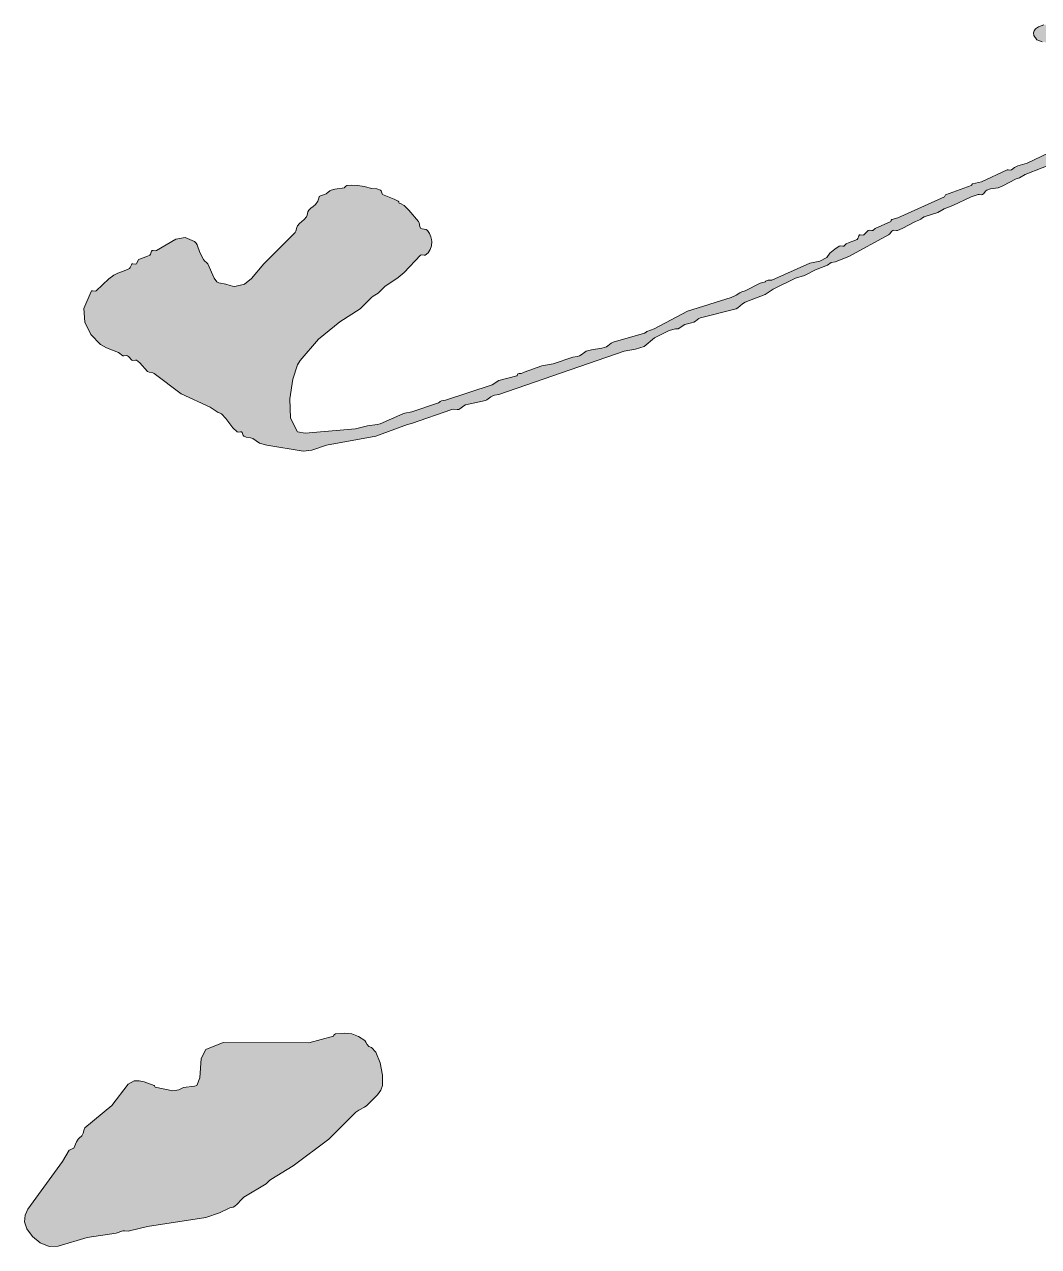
# Model space of a CAD drawing. Header units: inches. Extents: x -493 to 494, y -382 to 902.
# Drawn here: x -180.9 to -133, y 373.3 to 431.2 of the extents above; entities that cross this region are included whole.
import ezdxf

# ---------------------------------------------------------------- set-up
doc = ezdxf.new("R2010")
doc.units = ezdxf.units.IN
doc.header["$MEASUREMENT"] = 0
doc.layers.add('Layer 1', color=7, linetype='Continuous')

msp = doc.modelspace()

# ---------------------------------------------------------------- hatches: boundary and pattern name
at = {"layer": 'Layer 1', "true_color": 0xffffff}
msp.add_hatch(color=7, dxfattribs=at).paths.add_polyline_path([(-142.938, 419.766), (-142.763, 419.888), (-142.559, 419.928), (-141.897, 420.194), (-140.053, 421.199), (-140.007, 421.239), (-139.895, 421.37), (-139.841, 421.411), (-139.792, 421.419), (-139.681, 421.408), (-139.629, 421.411), (-139.398, 421.502), (-138.782, 421.834), (-138.624, 421.887), (-138.522, 421.942), (-138.445, 421.997), (-138.359, 422.046), (-137.724, 422.258), (-137.422, 422.429), (-137.005, 422.581), (-136.135, 422.999), (-135.818, 423.105), (-135.767, 423.108), (-135.655, 423.097), (-135.606, 423.105), (-135.56, 423.144), (-135.447, 423.276), (-135.394, 423.317), (-135.226, 423.37), (-134.865, 423.423), (-134.64, 423.512), (-134.018, 423.846), (-133.859, 423.898), (-133.594, 424.058), (-131.987, 424.678), (-131.534, 424.937), (-131.371, 425.011), (-131.213, 425.063), (-131.111, 425.12), (-131.032, 425.175), (-130.947, 425.223), (-130.898, 425.231), (-130.787, 425.22), (-130.735, 425.223), (-130.687, 425.246), (-130.663, 425.278), (-130.648, 425.31), (-130.629, 425.329), (-129.147, 425.752), (-129.1, 425.776), (-129.074, 425.809), (-129.06, 425.839), (-129.042, 425.858), (-126.818, 426.599), (-126.657, 426.679), (-126.289, 426.917), (-125.054, 427.456), (-124.466, 427.849), (-124.277, 428.293), (-124.362, 428.473), (-124.501, 428.6), (-124.66, 428.679), (-124.806, 428.717), (-124.911, 428.72), (-125.128, 428.704), (-125.229, 428.717), (-126.395, 429.034), (-126.921, 429.102), (-127.756, 429.125), (-128.088, 429.246), (-128.257, 429.379), (-128.618, 429.775), (-128.662, 429.786), (-128.781, 429.771), (-128.83, 429.775), (-128.876, 429.822), (-128.914, 429.892), (-128.962, 429.956), (-129.042, 429.987), (-129.168, 430.023), (-129.362, 430.164), (-129.523, 430.215), (-129.542, 430.245), (-129.549, 430.279), (-129.571, 430.305), (-130.312, 430.517), (-130.316, 430.534), (-130.31, 430.602), (-130.312, 430.623), (-130.351, 430.633), (-130.478, 430.618), (-130.524, 430.623), (-130.571, 430.666), (-130.68, 430.795), (-130.735, 430.834), (-130.836, 430.849), (-131.056, 430.828), (-131.159, 430.834), (-131.409, 431.008), (-131.477, 431.046), (-131.887, 431.12), (-132.322, 431.153), (-132.705, 431.133), (-132.959, 431.046), (-133.094, 430.938), (-133.169, 430.851), (-133.193, 430.755), (-133.171, 430.623), (-133.034, 430.418), (-132.787, 430.333), (-132.006, 430.199), (-130.735, 429.775), (-129.494, 429.151), (-128.98, 428.77), (-128.724, 428.399), (-128.83, 427.976), (-128.846, 427.96), (-128.875, 427.939), (-128.909, 427.911), (-128.936, 427.87), (-129.027, 427.67), (-129.042, 427.658), (-129.013, 427.421), (-128.934, 427.232), (-128.854, 427.097), (-128.83, 427.022), (-128.911, 427.033), (-129.334, 426.964), (-129.465, 426.917), (-129.562, 426.744), (-129.541, 426.369), (-129.677, 426.176), (-129.763, 426.141), (-130.1, 426.07), (-131.053, 425.752), (-133.488, 424.587), (-133.938, 424.457), (-134.096, 424.388), (-134.229, 424.27), (-134.268, 424.259), (-134.396, 424.272), (-134.441, 424.27), (-135.655, 423.714), (-136.086, 423.618), (-136.107, 423.585), (-136.116, 423.551), (-136.135, 423.528), (-137.358, 423.089), (-137.377, 423.059), (-137.384, 423.025), (-137.406, 422.999), (-139.617, 422.01), (-139.899, 421.925), (-139.918, 421.895), (-139.925, 421.861), (-139.947, 421.834), (-140.687, 421.5), (-140.794, 421.411), (-140.833, 421.4), (-140.96, 421.414), (-141.006, 421.411), (-141.049, 421.376), (-141.218, 421.199), (-141.258, 421.188), (-141.385, 421.206), (-141.43, 421.199), (-141.459, 421.154), (-141.5, 421.029), (-141.535, 420.987), (-141.739, 420.896), (-141.908, 420.838), (-142.049, 420.776), (-142.17, 420.67), (-142.21, 420.659), (-142.337, 420.675), (-142.382, 420.67), (-142.596, 420.53), (-142.825, 420.34), (-142.966, 420.129), (-143.297, 419.953), (-143.766, 419.859), (-145.573, 419.062), (-145.745, 419.053), (-145.876, 419.006), (-145.876, 418.976), (-146.121, 418.917), (-146.83, 418.552), (-146.99, 418.501), (-147.089, 418.449), (-147.253, 418.34), (-147.493, 418.233), (-149.562, 417.588), (-151.141, 416.75), (-151.479, 416.629), (-151.515, 416.594), (-151.594, 416.541), (-153.076, 416.117), (-153.164, 416.068), (-153.32, 415.946), (-153.394, 415.905), (-153.614, 415.846), (-154.101, 415.761), (-154.347, 415.693), (-154.412, 415.655), (-154.582, 415.527), (-154.665, 415.481), (-154.777, 415.445), (-154.976, 415.406), (-155.914, 415.098), (-156.451, 415.011), (-157.285, 414.706), (-157.351, 414.674), (-157.422, 414.648), (-157.523, 414.635), (-157.58, 414.618), (-157.602, 414.585), (-157.611, 414.551), (-157.629, 414.529), (-158.476, 414.317), (-158.794, 414.105), (-161.01, 413.378), (-161.124, 413.364), (-161.201, 413.347), (-161.253, 413.315), (-161.294, 413.282), (-161.335, 413.258), (-162.605, 412.834), (-162.937, 412.759), (-163.029, 412.729), (-164.102, 412.266), (-164.242, 412.222), (-164.701, 412.158), (-165.261, 412.022), (-167.641, 411.813), (-168.005, 411.882), (-168.333, 412.521), (-168.37, 413.443), (-168.224, 414.379), (-168.005, 415.058), (-167.882, 415.262), (-167.013, 416.265), (-165.997, 417.083), (-165.041, 417.705), (-164.512, 418.234), (-164.434, 418.292), (-164.271, 418.39), (-164.194, 418.446), (-163.876, 418.764), (-163.241, 419.188), (-162.967, 419.422), (-162.182, 420.246), (-162.141, 420.257), (-162.018, 420.242), (-161.97, 420.246), (-161.834, 420.348), (-161.735, 420.5), (-161.675, 420.685), (-161.653, 420.881), (-161.664, 420.977), (-161.7, 421.109), (-161.765, 421.261), (-161.864, 421.411), (-161.928, 421.445), (-162.114, 421.48), (-162.182, 421.517), (-162.219, 421.589), (-162.255, 421.764), (-162.288, 421.834), (-162.742, 422.365), (-162.968, 422.587), (-163.135, 422.682), (-163.195, 422.695), (-163.212, 422.723), (-163.217, 422.756), (-163.241, 422.787), (-163.436, 422.893), (-163.982, 423.105), (-164.009, 423.144), (-164.056, 423.276), (-164.088, 423.317), (-164.253, 423.375), (-164.496, 423.395), (-164.853, 423.485), (-165.146, 423.529), (-165.441, 423.546), (-165.676, 423.528), (-165.718, 423.507), (-165.754, 423.471), (-165.777, 423.437), (-165.782, 423.423), (-166.234, 423.368), (-166.417, 423.317), (-166.483, 423.276), (-166.647, 423.146), (-166.735, 423.105), (-166.917, 423.053), (-166.979, 423.007), (-167, 422.931), (-167.053, 422.787), (-167.155, 422.639), (-167.27, 422.537), (-167.382, 422.455), (-167.476, 422.364), (-167.512, 422.29), (-167.545, 422.125), (-167.582, 422.046), (-167.687, 421.928), (-167.909, 421.733), (-168.005, 421.623), (-168.042, 421.544), (-168.08, 421.376), (-168.111, 421.305), (-169.594, 419.823), (-170.175, 419.127), (-170.511, 418.872), (-170.97, 418.764), (-171.087, 418.772), (-171.188, 418.797), (-171.394, 418.87), (-171.725, 418.937), (-171.817, 418.976), (-171.952, 419.144), (-172.241, 419.823), (-172.292, 419.876), (-172.402, 419.968), (-172.453, 420.034), (-172.63, 420.36), (-172.747, 420.722), (-172.8, 420.807), (-172.876, 420.881), (-173.327, 421.081), (-173.769, 421.001), (-174.676, 420.458), (-174.723, 420.448), (-174.838, 420.464), (-174.888, 420.458), (-174.913, 420.422), (-174.966, 420.288), (-174.994, 420.246), (-175.129, 420.17), (-175.523, 420.034), (-175.548, 419.999), (-175.601, 419.865), (-175.629, 419.823), (-175.675, 419.812), (-175.792, 419.829), (-175.841, 419.823), (-175.866, 419.786), (-175.917, 419.653), (-175.947, 419.611), (-176.121, 419.526), (-176.508, 419.383), (-176.688, 419.293), (-176.925, 419.117), (-177.535, 418.552), (-177.579, 418.541), (-177.698, 418.557), (-177.747, 418.552), (-177.768, 418.519), (-178.12, 417.712), (-178.071, 417.07), (-177.781, 416.481), (-177.323, 416.011), (-177.047, 415.858), (-176.467, 415.632), (-176.264, 415.481), (-176.226, 415.471), (-176.099, 415.485), (-176.053, 415.481), (-176.008, 415.446), (-175.841, 415.27), (-175.802, 415.259), (-175.675, 415.275), (-175.629, 415.27), (-175.469, 415.143), (-175.1, 414.74), (-175.023, 414.704), (-174.853, 414.667), (-174.782, 414.635), (-173.511, 413.682), (-172.139, 413.043), (-171.766, 412.799), (-171.664, 412.764), (-171.605, 412.729), (-171.392, 412.514), (-171.06, 412.069), (-170.864, 411.882), (-170.819, 411.871), (-170.701, 411.887), (-170.653, 411.882), (-170.626, 411.845), (-170.577, 411.711), (-170.547, 411.67), (-170.44, 411.63), (-170.229, 411.601), (-170.123, 411.564), (-169.806, 411.352), (-169.464, 411.249), (-167.735, 410.962), (-167.333, 411.021), (-166.629, 411.246), (-164.3, 411.67), (-162.811, 412.235), (-162.611, 412.274), (-160.7, 412.94), (-160.623, 412.949), (-160.459, 412.933), (-160.382, 412.94), (-160.321, 412.977), (-160.134, 413.113), (-160.064, 413.152), (-159.111, 413.364), (-159.047, 413.401), (-158.865, 413.534), (-158.794, 413.576), (-158.682, 413.612), (-158.481, 413.648), (-152.56, 415.704), (-152.018, 415.799), (-151.611, 415.911), (-151.125, 416.328), (-150.422, 416.672), (-150.127, 416.75), (-150.006, 416.752), (-149.688, 416.964), (-149.375, 417.034), (-149.265, 417.07), (-149.177, 417.118), (-149.021, 417.24), (-148.947, 417.281), (-147.253, 417.705), (-147.182, 417.753), (-146.961, 417.938), (-146.83, 418.022), (-145.893, 418.377), (-145.511, 418.627), (-144.453, 419.156), (-144.031, 419.281), (-143.5, 419.547)])
h = msp.add_hatch(color=7, dxfattribs=at)
edge = h.paths.add_edge_path()
edge.add_spline(control_points=[(-166.312, 383.294), (-166.312, 383.294), (-166.307, 383.309), (-166.307, 383.309), (-166.307, 383.309), (-166.285, 383.342), (-166.285, 383.342), (-166.285, 383.342), (-166.25, 383.378), (-166.25, 383.378), (-166.25, 383.378), (-166.206, 383.399), (-166.206, 383.399), (-166.206, 383.399), (-165.787, 383.436), (-165.787, 383.436), (-165.787, 383.436), (-165.434, 383.398), (-165.434, 383.398), (-165.434, 383.398), (-165.123, 383.281), (-165.123, 383.281), (-165.123, 383.281), (-164.829, 383.082), (-164.829, 383.082), (-164.829, 383.082), (-164.771, 383.002), (-164.771, 383.002), (-164.771, 383.002), (-164.714, 382.899), (-164.714, 382.899), (-164.714, 382.899), (-164.636, 382.808), (-164.636, 382.808), (-164.636, 382.808), (-164.512, 382.764), (-164.512, 382.764), (-164.512, 382.764), (-164.296, 382.543), (-164.296, 382.543), (-164.296, 382.543), (-164.104, 382.035), (-164.104, 382.035), (-164.104, 382.035), (-163.984, 381.442), (-163.984, 381.442), (-163.984, 381.442), (-163.982, 380.964), (-163.982, 380.964), (-163.982, 380.964), (-164.068, 380.744), (-164.068, 380.744), (-164.068, 380.744), (-164.229, 380.514), (-164.229, 380.514), (-164.229, 380.514), (-164.723, 380.011), (-164.723, 380.011), (-164.723, 380.011), (-164.84, 379.928), (-164.84, 379.928), (-164.84, 379.928), (-165.113, 379.79), (-165.113, 379.79), (-165.113, 379.79), (-165.253, 379.694), (-165.253, 379.694), (-165.253, 379.694), (-166.523, 378.423), (-166.523, 378.423), (-166.523, 378.423), (-168.217, 377.153), (-168.217, 377.153), (-168.217, 377.153), (-169.276, 376.518), (-169.276, 376.518), (-169.276, 376.518), (-169.339, 376.467), (-169.339, 376.467), (-169.339, 376.467), (-169.437, 376.352), (-169.437, 376.352), (-169.437, 376.352), (-169.488, 376.306), (-169.488, 376.306), (-169.488, 376.306), (-170.547, 375.67), (-170.547, 375.67), (-170.547, 375.67), (-170.662, 375.57), (-170.662, 375.57), (-170.662, 375.57), (-170.865, 375.339), (-170.865, 375.339), (-170.865, 375.339), (-170.97, 375.247), (-170.97, 375.247), (-170.97, 375.247), (-171.043, 375.212), (-171.043, 375.212), (-171.043, 375.212), (-171.201, 375.175), (-171.201, 375.175), (-171.201, 375.175), (-171.697, 374.938), (-171.697, 374.938), (-171.697, 374.938), (-172.347, 374.717), (-172.347, 374.717), (-172.347, 374.717), (-175.1, 374.294), (-175.1, 374.294), (-175.1, 374.294), (-175.947, 374.082), (-175.947, 374.082), (-175.947, 374.082), (-176.024, 374.076), (-176.024, 374.076), (-176.024, 374.076), (-176.188, 374.091), (-176.188, 374.091), (-176.188, 374.091), (-176.264, 374.082), (-176.264, 374.082), (-176.264, 374.082), (-176.582, 373.976), (-176.582, 373.976), (-176.582, 373.976), (-177.958, 373.765), (-177.958, 373.765), (-177.958, 373.765), (-179.334, 373.355), (-179.334, 373.355), (-179.334, 373.355), (-179.758, 373.341), (-179.758, 373.341), (-179.758, 373.341), (-180.184, 373.51), (-180.184, 373.51), (-180.184, 373.51), (-180.548, 373.817), (-180.548, 373.817), (-180.548, 373.817), (-180.81, 374.177), (-180.81, 374.177), (-180.81, 374.177), (-180.923, 374.506), (-180.923, 374.506), (-180.923, 374.506), (-180.894, 374.819), (-180.894, 374.819), (-180.894, 374.819), (-180.761, 375.113), (-180.761, 375.113), (-180.761, 375.113), (-179.123, 377.364), (-179.123, 377.364), (-179.123, 377.364), (-178.806, 377.894), (-178.806, 377.894), (-178.806, 377.894), (-178.764, 377.921), (-178.764, 377.921), (-178.764, 377.921), (-178.629, 377.975), (-178.629, 377.975), (-178.629, 377.975), (-178.594, 378), (-178.594, 378), (-178.594, 378), (-178.46, 378.301), (-178.46, 378.301), (-178.46, 378.301), (-178.382, 378.423), (-178.382, 378.423), (-178.382, 378.423), (-178.334, 378.476), (-178.334, 378.476), (-178.334, 378.476), (-178.213, 378.585), (-178.213, 378.585), (-178.213, 378.585), (-178.17, 378.635), (-178.17, 378.635), (-178.17, 378.635), (-178.146, 378.702), (-178.146, 378.702), (-178.146, 378.702), (-178.099, 378.885), (-178.099, 378.885), (-178.099, 378.885), (-178.064, 378.953), (-178.064, 378.953), (-178.064, 378.953), (-176.794, 380.011), (-176.794, 380.011), (-176.794, 380.011), (-176.012, 381.018), (-176.012, 381.018), (-176.012, 381.018), (-175.735, 381.176), (-175.735, 381.176), (-175.735, 381.176), (-175.501, 381.188), (-175.501, 381.188), (-175.501, 381.188), (-175.267, 381.138), (-175.267, 381.138), (-175.267, 381.138), (-174.782, 380.964), (-174.782, 380.964), (-174.782, 380.964), (-174.765, 380.943), (-174.765, 380.943), (-174.765, 380.943), (-174.754, 380.909), (-174.754, 380.909), (-174.754, 380.909), (-174.732, 380.875), (-174.732, 380.875), (-174.732, 380.875), (-173.898, 380.706), (-173.898, 380.706), (-173.898, 380.706), (-173.617, 380.752), (-173.617, 380.752), (-173.617, 380.752), (-173.405, 380.858), (-173.405, 380.858), (-173.405, 380.858), (-172.872, 380.925), (-172.872, 380.925), (-172.872, 380.925), (-172.77, 380.964), (-172.77, 380.964), (-172.77, 380.964), (-172.625, 381.317), (-172.625, 381.317), (-172.625, 381.317), (-172.559, 382.244), (-172.559, 382.244), (-172.559, 382.244), (-172.347, 382.658), (-172.347, 382.658), (-172.347, 382.658), (-171.525, 382.987), (-171.525, 382.987), (-171.525, 382.987), (-167.476, 382.976), (-167.476, 382.976), (-167.476, 382.976), (-166.312, 383.294), (-166.312, 383.294), (-166.312, 383.294), (-166.312, 383.294), (-166.312, 383.294), (-166.312, 383.294), (-166.312, 383.294), (-166.312, 383.294)], knot_values=[0, 0, 0, 0, 1, 1, 1, 2, 2, 2, 3, 3, 3, 4, 4, 4, 5, 5, 5, 6, 6, 6, 7, 7, 7, 8, 8, 8, 9, 9, 9, 10, 10, 10, 11, 11, 11, 12, 12, 12, 13, 13, 13, 14, 14, 14, 15, 15, 15, 16, 16, 16, 17, 17, 17, 18, 18, 18, 19, 19, 19, 20, 20, 20, 21, 21, 21, 22, 22, 22, 23, 23, 23, 24, 24, 24, 25, 25, 25, 26, 26, 26, 27, 27, 27, 28, 28, 28, 29, 29, 29, 30, 30, 30, 31, 31, 31, 32, 32, 32, 33, 33, 33, 34, 34, 34, 35, 35, 35, 36, 36, 36, 37, 37, 37, 38, 38, 38, 39, 39, 39, 40, 40, 40, 41, 41, 41, 42, 42, 42, 43, 43, 43, 44, 44, 44, 45, 45, 45, 46, 46, 46, 47, 47, 47, 48, 48, 48, 49, 49, 49, 50, 50, 50, 51, 51, 51, 52, 52, 52, 53, 53, 53, 54, 54, 54, 55, 55, 55, 56, 56, 56, 57, 57, 57, 58, 58, 58, 59, 59, 59, 60, 60, 60, 61, 61, 61, 62, 62, 62, 63, 63, 63, 64, 64, 64, 65, 65, 65, 66, 66, 66, 67, 67, 67, 68, 68, 68, 69, 69, 69, 70, 70, 70, 71, 71, 71, 72, 72, 72, 73, 73, 73, 74, 74, 74, 75, 75, 75, 76, 76, 76, 77, 77, 77, 78, 78, 78, 79, 79, 79, 80, 80, 80, 81, 81, 81, 82, 82, 82, 83, 83, 83, 84, 84, 84, 85, 85, 85, 86, 86, 86, 86], degree=3, periodic=1)

# ---------------------------------------------------------------- linework, layer by layer
at = {"layer": 'Layer 1', "lineweight": 0}
for points in [[(-132.705, 431.133), (-132.959, 431.046), (-132.959, 431.046), (-133.094, 430.938), (-133.169, 430.851), (-133.193, 430.755), (-133.171, 430.623), (-133.034, 430.418), (-132.787, 430.333)], [(-131.053, 425.752), (-133.488, 424.587), (-133.938, 424.457), (-134.096, 424.388), (-134.229, 424.27), (-134.268, 424.259), (-134.396, 424.272), (-134.441, 424.27), (-135.655, 423.714), (-136.086, 423.618), (-136.107, 423.585), (-136.116, 423.551), (-136.135, 423.528), (-137.358, 423.089), (-137.377, 423.059), (-137.384, 423.025), (-137.406, 422.999), (-139.617, 422.01), (-139.899, 421.925), (-139.918, 421.895), (-139.925, 421.861), (-139.947, 421.834), (-140.687, 421.5), (-140.794, 421.411), (-140.833, 421.4), (-140.96, 421.414), (-141.006, 421.411), (-141.049, 421.376), (-141.218, 421.199), (-141.258, 421.188), (-141.385, 421.206), (-141.43, 421.199), (-141.459, 421.154), (-141.5, 421.029), (-141.535, 420.987), (-141.739, 420.896), (-141.908, 420.838), (-142.049, 420.776), (-142.17, 420.67), (-142.21, 420.659), (-142.337, 420.675), (-142.382, 420.67), (-142.596, 420.53), (-142.825, 420.34), (-142.966, 420.129), (-143.297, 419.953), (-143.766, 419.859), (-145.573, 419.062), (-145.745, 419.053), (-145.876, 419.006), (-145.876, 418.976), (-145.876, 418.976), (-146.121, 418.917), (-146.83, 418.552), (-146.99, 418.501), (-147.089, 418.449), (-147.253, 418.34), (-147.493, 418.233), (-149.562, 417.588), (-151.141, 416.75), (-151.479, 416.629), (-151.515, 416.594), (-151.594, 416.541), (-153.076, 416.117), (-153.164, 416.068), (-153.32, 415.946), (-153.394, 415.905), (-153.614, 415.846), (-154.101, 415.761), (-154.347, 415.693), (-154.412, 415.655), (-154.582, 415.527), (-154.665, 415.481), (-154.777, 415.445), (-154.976, 415.406), (-155.914, 415.098), (-156.451, 415.011), (-157.285, 414.706), (-157.351, 414.674), (-157.422, 414.648), (-157.523, 414.635), (-157.58, 414.618), (-157.602, 414.585), (-157.611, 414.551), (-157.629, 414.529), (-158.476, 414.317), (-158.794, 414.105), (-161.01, 413.378), (-161.124, 413.364), (-161.201, 413.347), (-161.253, 413.315), (-161.294, 413.282), (-161.335, 413.258), (-162.605, 412.834), (-162.937, 412.759), (-163.029, 412.729), (-164.102, 412.266), (-164.242, 412.222), (-164.701, 412.158), (-165.261, 412.022), (-167.641, 411.813), (-168.005, 411.882), (-168.333, 412.521), (-168.37, 413.443), (-168.224, 414.379), (-168.005, 415.058), (-167.882, 415.262), (-167.013, 416.265), (-165.997, 417.083), (-165.041, 417.705), (-164.512, 418.234), (-164.434, 418.292), (-164.271, 418.39), (-164.194, 418.446), (-163.876, 418.764), (-163.241, 419.188), (-162.967, 419.422), (-162.182, 420.246), (-162.141, 420.257), (-162.018, 420.242), (-161.97, 420.246), (-161.834, 420.348), (-161.735, 420.5), (-161.675, 420.685), (-161.653, 420.881), (-161.664, 420.977), (-161.7, 421.109), (-161.765, 421.261), (-161.864, 421.411), (-161.928, 421.445), (-162.114, 421.48), (-162.182, 421.517), (-162.219, 421.589), (-162.255, 421.764), (-162.288, 421.834), (-162.742, 422.365), (-162.968, 422.587), (-163.135, 422.682), (-163.195, 422.695), (-163.212, 422.723), (-163.217, 422.756), (-163.241, 422.787), (-163.436, 422.893), (-163.982, 423.105), (-164.009, 423.144), (-164.056, 423.276), (-164.088, 423.317), (-164.253, 423.375), (-164.496, 423.395), (-164.853, 423.485), (-165.146, 423.529), (-165.441, 423.546), (-165.676, 423.528), (-165.718, 423.507), (-165.754, 423.471), (-165.777, 423.437), (-165.782, 423.423), (-165.782, 423.423), (-166.234, 423.368), (-166.417, 423.317), (-166.483, 423.276), (-166.647, 423.146), (-166.735, 423.105), (-166.917, 423.053), (-166.979, 423.007), (-167, 422.931), (-167.053, 422.787), (-167.155, 422.639), (-167.27, 422.537), (-167.382, 422.455), (-167.476, 422.364), (-167.512, 422.29), (-167.545, 422.125), (-167.582, 422.046), (-167.687, 421.928), (-167.909, 421.733), (-168.005, 421.623), (-168.042, 421.544), (-168.08, 421.376), (-168.111, 421.305), (-169.594, 419.823), (-170.175, 419.127), (-170.511, 418.872), (-170.97, 418.764), (-171.087, 418.772), (-171.188, 418.797), (-171.394, 418.87), (-171.725, 418.937), (-171.817, 418.976), (-171.952, 419.144), (-172.241, 419.823), (-172.292, 419.876), (-172.402, 419.968), (-172.453, 420.034), (-172.63, 420.36), (-172.747, 420.722), (-172.8, 420.807), (-172.876, 420.881), (-173.327, 421.081), (-173.769, 421.001), (-174.676, 420.458), (-174.723, 420.448), (-174.838, 420.464), (-174.888, 420.458), (-174.913, 420.422), (-174.966, 420.288), (-174.994, 420.246), (-175.129, 420.17), (-175.523, 420.034), (-175.548, 419.999), (-175.601, 419.865), (-175.629, 419.823), (-175.675, 419.812), (-175.792, 419.829), (-175.841, 419.823), (-175.866, 419.786), (-175.917, 419.653), (-175.947, 419.611), (-176.121, 419.526), (-176.508, 419.383), (-176.688, 419.293), (-176.925, 419.117), (-177.535, 418.552), (-177.579, 418.541), (-177.698, 418.557), (-177.747, 418.552), (-177.768, 418.519), (-178.12, 417.712), (-178.071, 417.07), (-177.781, 416.481), (-177.323, 416.011), (-177.047, 415.858), (-176.467, 415.632), (-176.264, 415.481), (-176.226, 415.471), (-176.099, 415.485), (-176.053, 415.481), (-176.008, 415.446), (-175.841, 415.27), (-175.802, 415.259), (-175.675, 415.275), (-175.629, 415.27), (-175.469, 415.143), (-175.1, 414.74), (-175.023, 414.704), (-174.853, 414.667), (-174.782, 414.635), (-173.511, 413.682), (-172.139, 413.043), (-171.766, 412.799), (-171.664, 412.764), (-171.605, 412.729), (-171.392, 412.514), (-171.06, 412.069), (-170.864, 411.882), (-170.819, 411.871), (-170.701, 411.887), (-170.653, 411.882), (-170.626, 411.845), (-170.577, 411.711), (-170.547, 411.67), (-170.44, 411.63), (-170.229, 411.601), (-170.123, 411.564), (-169.806, 411.352), (-169.464, 411.249), (-167.735, 410.962), (-167.333, 411.021), (-166.629, 411.246), (-164.3, 411.67), (-162.811, 412.235), (-162.611, 412.274), (-160.7, 412.94), (-160.623, 412.949), (-160.459, 412.933), (-160.382, 412.94), (-160.321, 412.977), (-160.134, 413.113), (-160.064, 413.152), (-159.111, 413.364), (-159.047, 413.401), (-158.865, 413.534), (-158.794, 413.576), (-158.682, 413.612), (-158.481, 413.648), (-152.56, 415.704), (-152.018, 415.799), (-151.611, 415.911), (-151.125, 416.328), (-150.422, 416.672), (-150.127, 416.75), (-150.006, 416.752), (-149.688, 416.964), (-149.375, 417.034), (-149.265, 417.07), (-149.177, 417.118), (-149.021, 417.24), (-148.947, 417.281), (-147.253, 417.705), (-147.182, 417.753), (-146.961, 417.938), (-146.83, 418.022), (-145.893, 418.377), (-145.511, 418.627), (-144.453, 419.156), (-144.031, 419.281), (-143.5, 419.547), (-142.938, 419.766), (-142.938, 419.766)], [(-142.938, 419.766), (-142.763, 419.888), (-142.559, 419.928), (-141.897, 420.194), (-140.053, 421.199), (-140.007, 421.239), (-139.895, 421.37), (-139.841, 421.411), (-139.792, 421.419), (-139.681, 421.408), (-139.629, 421.411), (-139.398, 421.502), (-138.782, 421.834), (-138.624, 421.887), (-138.522, 421.942), (-138.445, 421.997), (-138.359, 422.046), (-137.724, 422.258), (-137.422, 422.429), (-137.005, 422.581), (-136.135, 422.999), (-135.818, 423.105), (-135.767, 423.108), (-135.655, 423.097), (-135.606, 423.105), (-135.56, 423.144), (-135.447, 423.276), (-135.394, 423.317), (-135.226, 423.37), (-134.865, 423.423), (-134.64, 423.512), (-134.018, 423.846), (-133.859, 423.898), (-133.594, 424.058), (-131.987, 424.678)]]:
    msp.add_lwpolyline(points, dxfattribs=at)
msp.add_open_spline([(-166.312, 383.294), (-166.312, 383.294), (-166.307, 383.309), (-166.307, 383.309), (-166.307, 383.309), (-166.285, 383.342), (-166.285, 383.342), (-166.285, 383.342), (-166.25, 383.378), (-166.25, 383.378), (-166.25, 383.378), (-166.206, 383.399), (-166.206, 383.399), (-166.206, 383.399), (-165.787, 383.436), (-165.787, 383.436), (-165.787, 383.436), (-165.434, 383.398), (-165.434, 383.398), (-165.434, 383.398), (-165.123, 383.281), (-165.123, 383.281), (-165.123, 383.281), (-164.829, 383.082), (-164.829, 383.082), (-164.829, 383.082), (-164.771, 383.002), (-164.771, 383.002), (-164.771, 383.002), (-164.714, 382.899), (-164.714, 382.899), (-164.714, 382.899), (-164.636, 382.808), (-164.636, 382.808), (-164.636, 382.808), (-164.512, 382.764), (-164.512, 382.764), (-164.512, 382.764), (-164.296, 382.543), (-164.296, 382.543), (-164.296, 382.543), (-164.104, 382.035), (-164.104, 382.035), (-164.104, 382.035), (-163.984, 381.442), (-163.984, 381.442), (-163.984, 381.442), (-163.982, 380.964), (-163.982, 380.964), (-163.982, 380.964), (-164.068, 380.744), (-164.068, 380.744), (-164.068, 380.744), (-164.229, 380.514), (-164.229, 380.514), (-164.229, 380.514), (-164.723, 380.011), (-164.723, 380.011), (-164.723, 380.011), (-164.84, 379.928), (-164.84, 379.928), (-164.84, 379.928), (-165.113, 379.79), (-165.113, 379.79), (-165.113, 379.79), (-165.253, 379.694), (-165.253, 379.694), (-165.253, 379.694), (-166.523, 378.423), (-166.523, 378.423), (-166.523, 378.423), (-168.217, 377.153), (-168.217, 377.153), (-168.217, 377.153), (-169.276, 376.518), (-169.276, 376.518), (-169.276, 376.518), (-169.339, 376.467), (-169.339, 376.467), (-169.339, 376.467), (-169.437, 376.352), (-169.437, 376.352), (-169.437, 376.352), (-169.488, 376.306), (-169.488, 376.306), (-169.488, 376.306), (-170.547, 375.67), (-170.547, 375.67), (-170.547, 375.67), (-170.662, 375.57), (-170.662, 375.57), (-170.662, 375.57), (-170.865, 375.339), (-170.865, 375.339), (-170.865, 375.339), (-170.97, 375.247), (-170.97, 375.247), (-170.97, 375.247), (-171.043, 375.212), (-171.043, 375.212), (-171.043, 375.212), (-171.201, 375.175), (-171.201, 375.175), (-171.201, 375.175), (-171.697, 374.938), (-171.697, 374.938), (-171.697, 374.938), (-172.347, 374.717), (-172.347, 374.717), (-172.347, 374.717), (-175.1, 374.294), (-175.1, 374.294), (-175.1, 374.294), (-175.947, 374.082), (-175.947, 374.082), (-175.947, 374.082), (-176.024, 374.076), (-176.024, 374.076), (-176.024, 374.076), (-176.188, 374.091), (-176.188, 374.091), (-176.188, 374.091), (-176.264, 374.082), (-176.264, 374.082), (-176.264, 374.082), (-176.582, 373.976), (-176.582, 373.976), (-176.582, 373.976), (-177.958, 373.765), (-177.958, 373.765), (-177.958, 373.765), (-179.334, 373.355), (-179.334, 373.355), (-179.334, 373.355), (-179.758, 373.341), (-179.758, 373.341), (-179.758, 373.341), (-180.184, 373.51), (-180.184, 373.51), (-180.184, 373.51), (-180.548, 373.817), (-180.548, 373.817), (-180.548, 373.817), (-180.81, 374.177), (-180.81, 374.177), (-180.81, 374.177), (-180.923, 374.506), (-180.923, 374.506), (-180.923, 374.506), (-180.894, 374.819), (-180.894, 374.819), (-180.894, 374.819), (-180.761, 375.113), (-180.761, 375.113), (-180.761, 375.113), (-179.123, 377.364), (-179.123, 377.364), (-179.123, 377.364), (-178.806, 377.894), (-178.806, 377.894), (-178.806, 377.894), (-178.764, 377.921), (-178.764, 377.921), (-178.764, 377.921), (-178.629, 377.975), (-178.629, 377.975), (-178.629, 377.975), (-178.594, 378), (-178.594, 378), (-178.594, 378), (-178.46, 378.301), (-178.46, 378.301), (-178.46, 378.301), (-178.382, 378.423), (-178.382, 378.423), (-178.382, 378.423), (-178.334, 378.476), (-178.334, 378.476), (-178.334, 378.476), (-178.213, 378.585), (-178.213, 378.585), (-178.213, 378.585), (-178.17, 378.635), (-178.17, 378.635), (-178.17, 378.635), (-178.146, 378.702), (-178.146, 378.702), (-178.146, 378.702), (-178.099, 378.885), (-178.099, 378.885), (-178.099, 378.885), (-178.064, 378.953), (-178.064, 378.953), (-178.064, 378.953), (-176.794, 380.011), (-176.794, 380.011), (-176.794, 380.011), (-176.012, 381.018), (-176.012, 381.018), (-176.012, 381.018), (-175.735, 381.176), (-175.735, 381.176), (-175.735, 381.176), (-175.501, 381.188), (-175.501, 381.188), (-175.501, 381.188), (-175.267, 381.138), (-175.267, 381.138), (-175.267, 381.138), (-174.782, 380.964), (-174.782, 380.964), (-174.782, 380.964), (-174.765, 380.943), (-174.765, 380.943), (-174.765, 380.943), (-174.754, 380.909), (-174.754, 380.909), (-174.754, 380.909), (-174.732, 380.875), (-174.732, 380.875), (-174.732, 380.875), (-173.898, 380.706), (-173.898, 380.706), (-173.898, 380.706), (-173.617, 380.752), (-173.617, 380.752), (-173.617, 380.752), (-173.405, 380.858), (-173.405, 380.858), (-173.405, 380.858), (-172.872, 380.925), (-172.872, 380.925), (-172.872, 380.925), (-172.77, 380.964), (-172.77, 380.964), (-172.77, 380.964), (-172.625, 381.317), (-172.625, 381.317), (-172.625, 381.317), (-172.559, 382.244), (-172.559, 382.244), (-172.559, 382.244), (-172.347, 382.658), (-172.347, 382.658), (-172.347, 382.658), (-171.525, 382.987), (-171.525, 382.987), (-171.525, 382.987), (-167.476, 382.976), (-167.476, 382.976), (-167.476, 382.976), (-166.312, 383.294), (-166.312, 383.294), (-166.312, 383.294), (-166.312, 383.294), (-166.312, 383.294), (-166.312, 383.294), (-166.312, 383.294), (-166.312, 383.294)], degree=3, knots=[0, 0, 0, 0, 1, 1, 1, 2, 2, 2, 3, 3, 3, 4, 4, 4, 5, 5, 5, 6, 6, 6, 7, 7, 7, 8, 8, 8, 9, 9, 9, 10, 10, 10, 11, 11, 11, 12, 12, 12, 13, 13, 13, 14, 14, 14, 15, 15, 15, 16, 16, 16, 17, 17, 17, 18, 18, 18, 19, 19, 19, 20, 20, 20, 21, 21, 21, 22, 22, 22, 23, 23, 23, 24, 24, 24, 25, 25, 25, 26, 26, 26, 27, 27, 27, 28, 28, 28, 29, 29, 29, 30, 30, 30, 31, 31, 31, 32, 32, 32, 33, 33, 33, 34, 34, 34, 35, 35, 35, 36, 36, 36, 37, 37, 37, 38, 38, 38, 39, 39, 39, 40, 40, 40, 41, 41, 41, 42, 42, 42, 43, 43, 43, 44, 44, 44, 45, 45, 45, 46, 46, 46, 47, 47, 47, 48, 48, 48, 49, 49, 49, 50, 50, 50, 51, 51, 51, 52, 52, 52, 53, 53, 53, 54, 54, 54, 55, 55, 55, 56, 56, 56, 57, 57, 57, 58, 58, 58, 59, 59, 59, 60, 60, 60, 61, 61, 61, 62, 62, 62, 63, 63, 63, 64, 64, 64, 65, 65, 65, 66, 66, 66, 67, 67, 67, 68, 68, 68, 69, 69, 69, 70, 70, 70, 71, 71, 71, 72, 72, 72, 73, 73, 73, 74, 74, 74, 75, 75, 75, 76, 76, 76, 77, 77, 77, 78, 78, 78, 79, 79, 79, 80, 80, 80, 81, 81, 81, 82, 82, 82, 83, 83, 83, 84, 84, 84, 85, 85, 85, 86, 86, 86, 86], dxfattribs=at)

doc.saveas('drawing.dxf')
